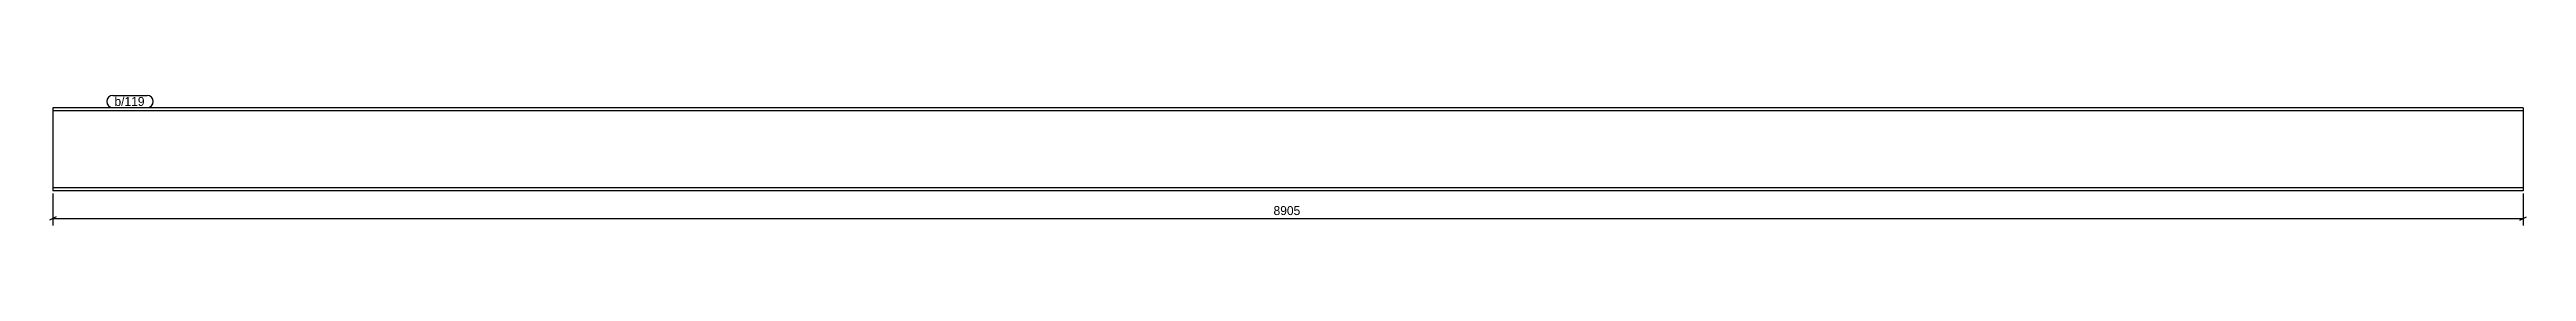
# Model space of a CAD drawing. Header units: millimetres. Extents: x 32 to 8961, y 32 to 503.
import ezdxf

# ---------------------------------------------------------------- set-up
doc = ezdxf.new("R2010")
doc.units = ezdxf.units.MM
doc.styles.add('Comic Sans MS', font='COMIC.TTF', dxfattribs={"height": 0.2})

msp = doc.modelspace()

# ---------------------------------------------------------------- linework, layer by layer
at = {"color": 7, "linetype": 'Continuous'}
for p, q in [((8949.1, 457.6), (44, 457.6)), ((44, 457.6), (44, 157.6)), ((8949.1, 446.9), (44, 446.9)), ((8949.1, 457.6), (8949.1, 157.6)), ((8949.1, 168.3), (44, 168.3)), ((8949.1, 157.6), (44, 157.6))]:
    msp.add_line(p, q, dxfattribs=at)
at = {"color": 8, "linetype": 'Continuous'}
for p, q in [((44, 147.6), (44, 32)), ((8949.1, 147.6), (8949.1, 32)), ((56, 63.6), (32, 51.6)), ((44, 57.6), (8949.1, 57.6)), ((8937.1, 51.6), (8961.1, 63.6))]:
    msp.add_line(p, q, dxfattribs=at)

# ---------------------------------------------------------------- next in the draw order: wipeouts: each hides what was drawn before it
at = {"color": 0}
for points in [[(377.7, 464.6), (377.7, 496.6), (266, 496.6), (266, 464.6)], [(4555.1, 63.6), (4555.1, 108.4), (4438, 108.4), (4438, 63.6)]]:
    msp.add_wipeout(points, dxfattribs=at)

# ---------------------------------------------------------------- next in the draw order: texts
at = {"color": 3, "style": 'Comic Sans MS'}
msp.add_text('8905', height=32.38, dxfattribs=at).set_placement((4444.4, 70))

# ---------------------------------------------------------------- next in the draw order: wipeouts: each hides what was drawn before it
at = {"color": 0}
msp.add_wipeout([(377.7, 464.6), (377.7, 496.6), (266, 496.6), (266, 464.6)], dxfattribs=at)

# ---------------------------------------------------------------- next in the draw order: linework, layer by layer
at = {"color": 7, "linetype": 'Continuous'}
for p, q in [((260, 502.6), (383.7, 502.6)), ((260, 458.6), (383.7, 458.6))]:
    msp.add_line(p, q, dxfattribs=at)
for centre, start, end in [((260, 480.6), 90, 270), ((383.7, 480.6), 270, 90)]:
    msp.add_arc(centre, 22, start, end, dxfattribs=at)

# ---------------------------------------------------------------- next in the draw order: texts
at = {"color": 3, "style": 'Comic Sans MS'}
msp.add_text('b/119', height=32.38, dxfattribs=at).set_placement((266, 464.6))

doc.saveas('drawing.dxf')
